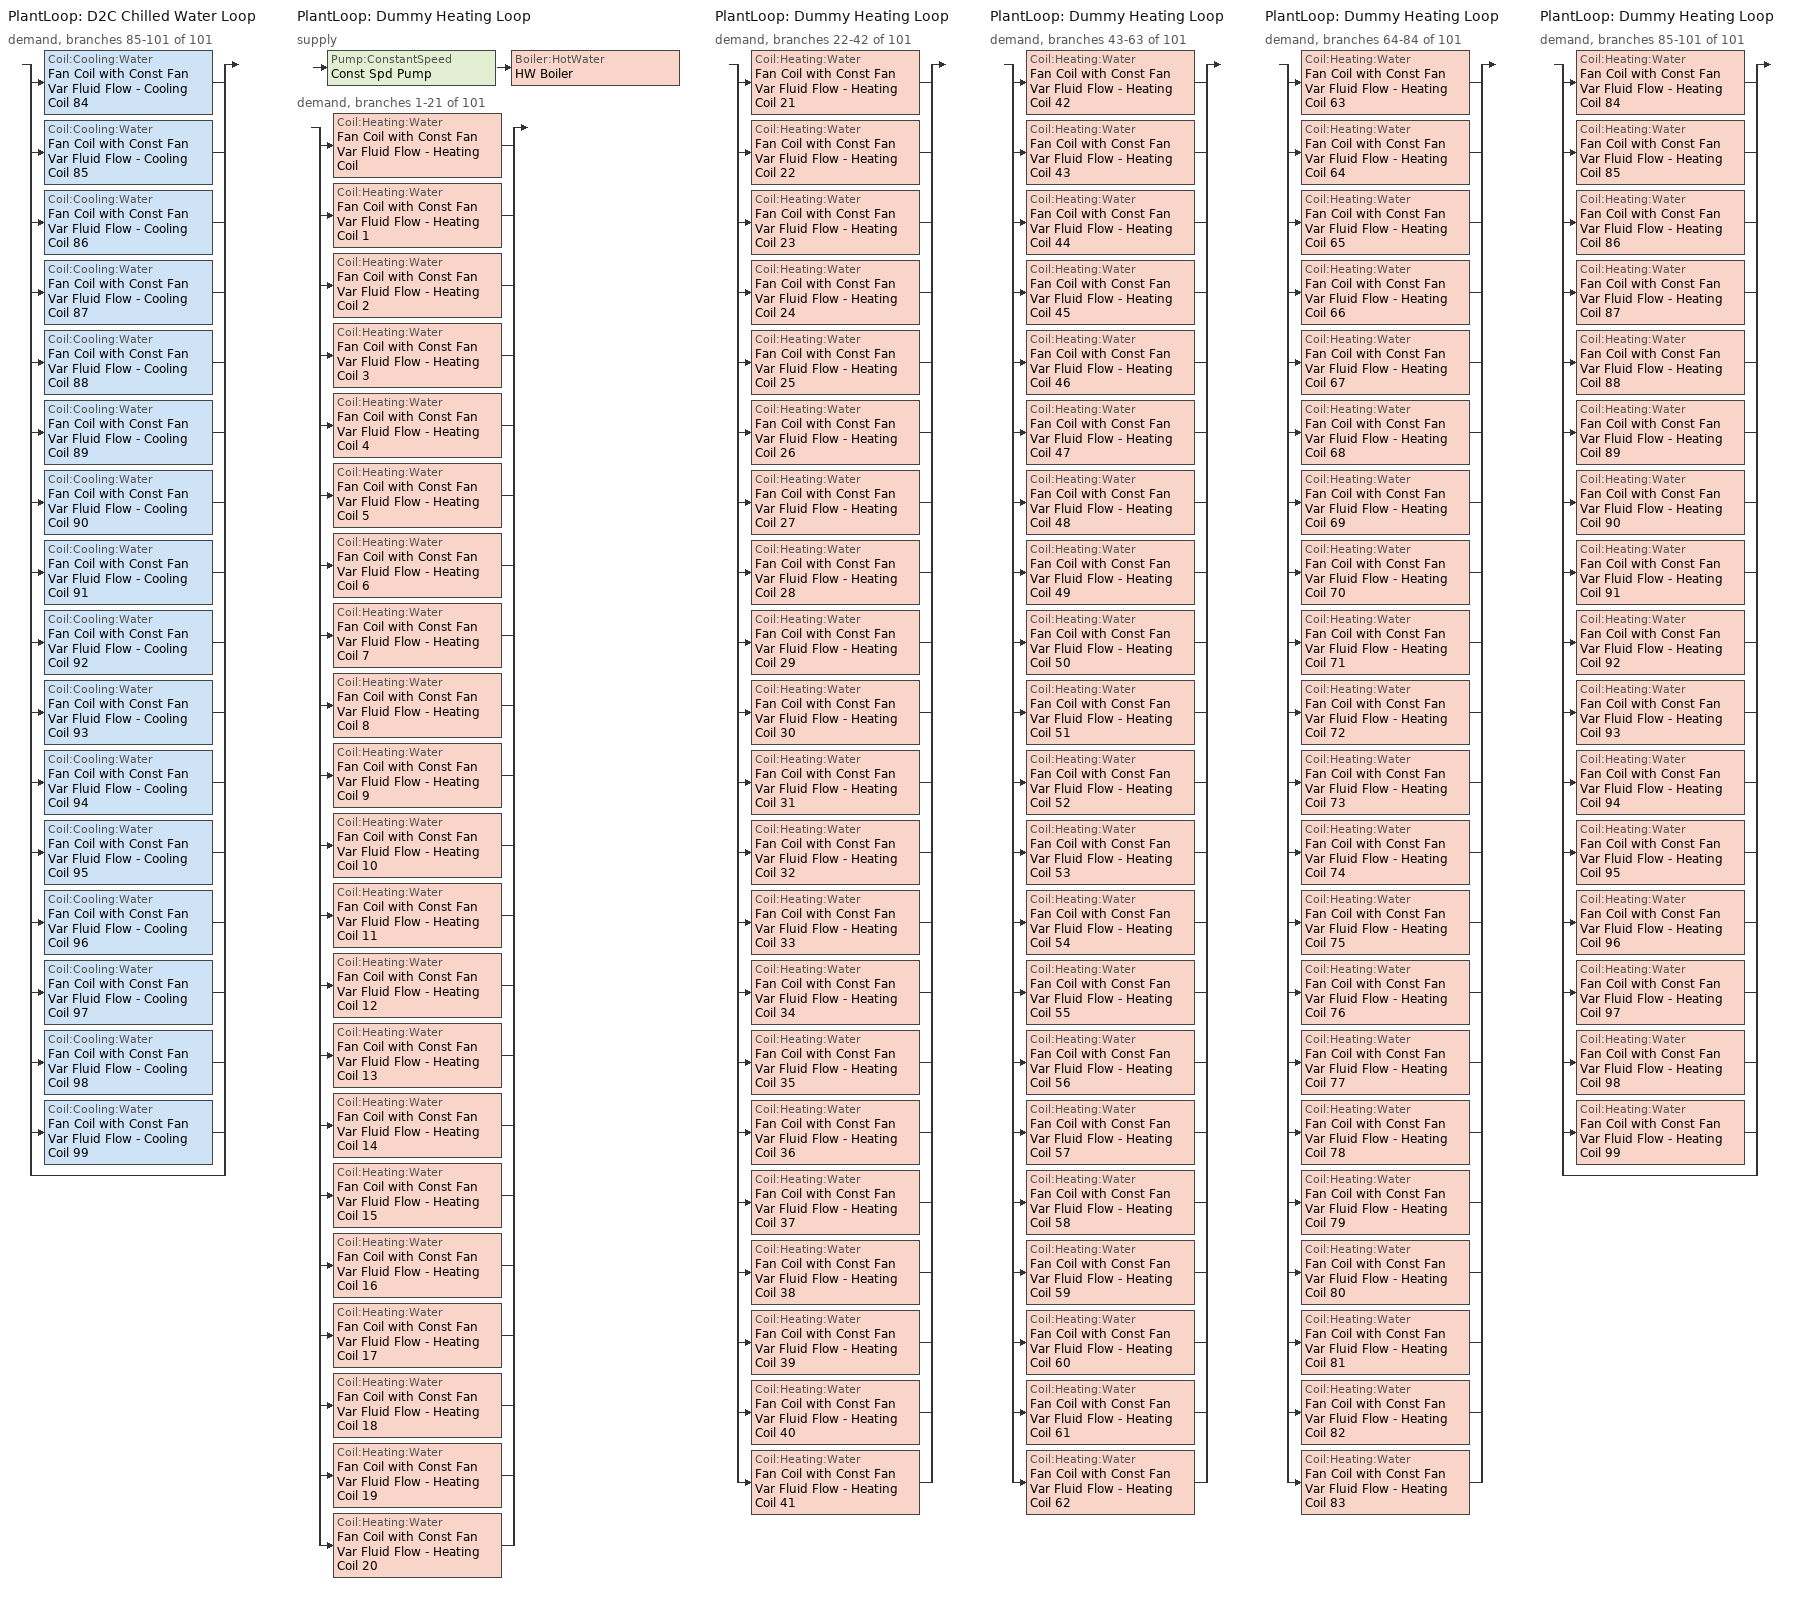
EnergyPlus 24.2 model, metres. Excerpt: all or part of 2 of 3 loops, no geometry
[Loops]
PlantLoop 'D2C Chilled Water Loop'
 demand, branches 85-101 of 101: split
  | Coil:Cooling:Water 'Fan Coil with Const Fan Var Fluid Flow - Cooling Coil 84'
  | Coil:Cooling:Water 'Fan Coil with Const Fan Var Fluid Flow - Cooling Coil 85'
  | Coil:Cooling:Water 'Fan Coil with Const Fan Var Fluid Flow - Cooling Coil 86'
  | Coil:Cooling:Water 'Fan Coil with Const Fan Var Fluid Flow - Cooling Coil 87'
  | Coil:Cooling:Water 'Fan Coil with Const Fan Var Fluid Flow - Cooling Coil 88'
  | Coil:Cooling:Water 'Fan Coil with Const Fan Var Fluid Flow - Cooling Coil 89'
  | Coil:Cooling:Water 'Fan Coil with Const Fan Var Fluid Flow - Cooling Coil 90'
  | Coil:Cooling:Water 'Fan Coil with Const Fan Var Fluid Flow - Cooling Coil 91'
  | Coil:Cooling:Water 'Fan Coil with Const Fan Var Fluid Flow - Cooling Coil 92'
  | Coil:Cooling:Water 'Fan Coil with Const Fan Var Fluid Flow - Cooling Coil 93'
  | Coil:Cooling:Water 'Fan Coil with Const Fan Var Fluid Flow - Cooling Coil 94'
  | Coil:Cooling:Water 'Fan Coil with Const Fan Var Fluid Flow - Cooling Coil 95'
  | Coil:Cooling:Water 'Fan Coil with Const Fan Var Fluid Flow - Cooling Coil 96'
  | Coil:Cooling:Water 'Fan Coil with Const Fan Var Fluid Flow - Cooling Coil 97'
  | Coil:Cooling:Water 'Fan Coil with Const Fan Var Fluid Flow - Cooling Coil 98'
  | Coil:Cooling:Water 'Fan Coil with Const Fan Var Fluid Flow - Cooling Coil 99'
  | bypass
PlantLoop 'Dummy Heating Loop'
 supply: Pump:ConstantSpeed 'Const Spd Pump' > Boiler:HotWater 'HW Boiler'
 demand, branches 1-21 of 101: split
  | Coil:Heating:Water 'Fan Coil with Const Fan Var Fluid Flow - Heating Coil'
  | Coil:Heating:Water 'Fan Coil with Const Fan Var Fluid Flow - Heating Coil 1'
  | Coil:Heating:Water 'Fan Coil with Const Fan Var Fluid Flow - Heating Coil 2'
  | Coil:Heating:Water 'Fan Coil with Const Fan Var Fluid Flow - Heating Coil 3'
  | Coil:Heating:Water 'Fan Coil with Const Fan Var Fluid Flow - Heating Coil 4'
  | Coil:Heating:Water 'Fan Coil with Const Fan Var Fluid Flow - Heating Coil 5'
  | Coil:Heating:Water 'Fan Coil with Const Fan Var Fluid Flow - Heating Coil 6'
  | Coil:Heating:Water 'Fan Coil with Const Fan Var Fluid Flow - Heating Coil 7'
  | Coil:Heating:Water 'Fan Coil with Const Fan Var Fluid Flow - Heating Coil 8'
  | Coil:Heating:Water 'Fan Coil with Const Fan Var Fluid Flow - Heating Coil 9'
  | Coil:Heating:Water 'Fan Coil with Const Fan Var Fluid Flow - Heating Coil 10'
  | Coil:Heating:Water 'Fan Coil with Const Fan Var Fluid Flow - Heating Coil 11'
  | Coil:Heating:Water 'Fan Coil with Const Fan Var Fluid Flow - Heating Coil 12'
  | Coil:Heating:Water 'Fan Coil with Const Fan Var Fluid Flow - Heating Coil 13'
  | Coil:Heating:Water 'Fan Coil with Const Fan Var Fluid Flow - Heating Coil 14'
  | Coil:Heating:Water 'Fan Coil with Const Fan Var Fluid Flow - Heating Coil 15'
  | Coil:Heating:Water 'Fan Coil with Const Fan Var Fluid Flow - Heating Coil 16'
  | Coil:Heating:Water 'Fan Coil with Const Fan Var Fluid Flow - Heating Coil 17'
  | Coil:Heating:Water 'Fan Coil with Const Fan Var Fluid Flow - Heating Coil 18'
  | Coil:Heating:Water 'Fan Coil with Const Fan Var Fluid Flow - Heating Coil 19'
  | Coil:Heating:Water 'Fan Coil with Const Fan Var Fluid Flow - Heating Coil 20'
PlantLoop 'Dummy Heating Loop'
 demand, branches 22-42 of 101: split
  | Coil:Heating:Water 'Fan Coil with Const Fan Var Fluid Flow - Heating Coil 21'
  | Coil:Heating:Water 'Fan Coil with Const Fan Var Fluid Flow - Heating Coil 22'
  | Coil:Heating:Water 'Fan Coil with Const Fan Var Fluid Flow - Heating Coil 23'
  | Coil:Heating:Water 'Fan Coil with Const Fan Var Fluid Flow - Heating Coil 24'
  | Coil:Heating:Water 'Fan Coil with Const Fan Var Fluid Flow - Heating Coil 25'
  | Coil:Heating:Water 'Fan Coil with Const Fan Var Fluid Flow - Heating Coil 26'
  | Coil:Heating:Water 'Fan Coil with Const Fan Var Fluid Flow - Heating Coil 27'
  | Coil:Heating:Water 'Fan Coil with Const Fan Var Fluid Flow - Heating Coil 28'
  | Coil:Heating:Water 'Fan Coil with Const Fan Var Fluid Flow - Heating Coil 29'
  | Coil:Heating:Water 'Fan Coil with Const Fan Var Fluid Flow - Heating Coil 30'
  | Coil:Heating:Water 'Fan Coil with Const Fan Var Fluid Flow - Heating Coil 31'
  | Coil:Heating:Water 'Fan Coil with Const Fan Var Fluid Flow - Heating Coil 32'
  | Coil:Heating:Water 'Fan Coil with Const Fan Var Fluid Flow - Heating Coil 33'
  | Coil:Heating:Water 'Fan Coil with Const Fan Var Fluid Flow - Heating Coil 34'
  | Coil:Heating:Water 'Fan Coil with Const Fan Var Fluid Flow - Heating Coil 35'
  | Coil:Heating:Water 'Fan Coil with Const Fan Var Fluid Flow - Heating Coil 36'
  | Coil:Heating:Water 'Fan Coil with Const Fan Var Fluid Flow - Heating Coil 37'
  | Coil:Heating:Water 'Fan Coil with Const Fan Var Fluid Flow - Heating Coil 38'
  | Coil:Heating:Water 'Fan Coil with Const Fan Var Fluid Flow - Heating Coil 39'
  | Coil:Heating:Water 'Fan Coil with Const Fan Var Fluid Flow - Heating Coil 40'
  | Coil:Heating:Water 'Fan Coil with Const Fan Var Fluid Flow - Heating Coil 41'
PlantLoop 'Dummy Heating Loop'
 demand, branches 43-63 of 101: split
  | Coil:Heating:Water 'Fan Coil with Const Fan Var Fluid Flow - Heating Coil 42'
  | Coil:Heating:Water 'Fan Coil with Const Fan Var Fluid Flow - Heating Coil 43'
  | Coil:Heating:Water 'Fan Coil with Const Fan Var Fluid Flow - Heating Coil 44'
  | Coil:Heating:Water 'Fan Coil with Const Fan Var Fluid Flow - Heating Coil 45'
  | Coil:Heating:Water 'Fan Coil with Const Fan Var Fluid Flow - Heating Coil 46'
  | Coil:Heating:Water 'Fan Coil with Const Fan Var Fluid Flow - Heating Coil 47'
  | Coil:Heating:Water 'Fan Coil with Const Fan Var Fluid Flow - Heating Coil 48'
  | Coil:Heating:Water 'Fan Coil with Const Fan Var Fluid Flow - Heating Coil 49'
  | Coil:Heating:Water 'Fan Coil with Const Fan Var Fluid Flow - Heating Coil 50'
  | Coil:Heating:Water 'Fan Coil with Const Fan Var Fluid Flow - Heating Coil 51'
  | Coil:Heating:Water 'Fan Coil with Const Fan Var Fluid Flow - Heating Coil 52'
  | Coil:Heating:Water 'Fan Coil with Const Fan Var Fluid Flow - Heating Coil 53'
  | Coil:Heating:Water 'Fan Coil with Const Fan Var Fluid Flow - Heating Coil 54'
  | Coil:Heating:Water 'Fan Coil with Const Fan Var Fluid Flow - Heating Coil 55'
  | Coil:Heating:Water 'Fan Coil with Const Fan Var Fluid Flow - Heating Coil 56'
  | Coil:Heating:Water 'Fan Coil with Const Fan Var Fluid Flow - Heating Coil 57'
  | Coil:Heating:Water 'Fan Coil with Const Fan Var Fluid Flow - Heating Coil 58'
  | Coil:Heating:Water 'Fan Coil with Const Fan Var Fluid Flow - Heating Coil 59'
  | Coil:Heating:Water 'Fan Coil with Const Fan Var Fluid Flow - Heating Coil 60'
  | Coil:Heating:Water 'Fan Coil with Const Fan Var Fluid Flow - Heating Coil 61'
  | Coil:Heating:Water 'Fan Coil with Const Fan Var Fluid Flow - Heating Coil 62'
PlantLoop 'Dummy Heating Loop'
 demand, branches 64-84 of 101: split
  | Coil:Heating:Water 'Fan Coil with Const Fan Var Fluid Flow - Heating Coil 63'
  | Coil:Heating:Water 'Fan Coil with Const Fan Var Fluid Flow - Heating Coil 64'
  | Coil:Heating:Water 'Fan Coil with Const Fan Var Fluid Flow - Heating Coil 65'
  | Coil:Heating:Water 'Fan Coil with Const Fan Var Fluid Flow - Heating Coil 66'
  | Coil:Heating:Water 'Fan Coil with Const Fan Var Fluid Flow - Heating Coil 67'
  | Coil:Heating:Water 'Fan Coil with Const Fan Var Fluid Flow - Heating Coil 68'
  | Coil:Heating:Water 'Fan Coil with Const Fan Var Fluid Flow - Heating Coil 69'
  | Coil:Heating:Water 'Fan Coil with Const Fan Var Fluid Flow - Heating Coil 70'
  | Coil:Heating:Water 'Fan Coil with Const Fan Var Fluid Flow - Heating Coil 71'
  | Coil:Heating:Water 'Fan Coil with Const Fan Var Fluid Flow - Heating Coil 72'
  | Coil:Heating:Water 'Fan Coil with Const Fan Var Fluid Flow - Heating Coil 73'
  | Coil:Heating:Water 'Fan Coil with Const Fan Var Fluid Flow - Heating Coil 74'
  | Coil:Heating:Water 'Fan Coil with Const Fan Var Fluid Flow - Heating Coil 75'
  | Coil:Heating:Water 'Fan Coil with Const Fan Var Fluid Flow - Heating Coil 76'
  | Coil:Heating:Water 'Fan Coil with Const Fan Var Fluid Flow - Heating Coil 77'
  | Coil:Heating:Water 'Fan Coil with Const Fan Var Fluid Flow - Heating Coil 78'
  | Coil:Heating:Water 'Fan Coil with Const Fan Var Fluid Flow - Heating Coil 79'
  | Coil:Heating:Water 'Fan Coil with Const Fan Var Fluid Flow - Heating Coil 80'
  | Coil:Heating:Water 'Fan Coil with Const Fan Var Fluid Flow - Heating Coil 81'
  | Coil:Heating:Water 'Fan Coil with Const Fan Var Fluid Flow - Heating Coil 82'
  | Coil:Heating:Water 'Fan Coil with Const Fan Var Fluid Flow - Heating Coil 83'
PlantLoop 'Dummy Heating Loop'
 demand, branches 85-101 of 101: split
  | Coil:Heating:Water 'Fan Coil with Const Fan Var Fluid Flow - Heating Coil 84'
  | Coil:Heating:Water 'Fan Coil with Const Fan Var Fluid Flow - Heating Coil 85'
  | Coil:Heating:Water 'Fan Coil with Const Fan Var Fluid Flow - Heating Coil 86'
  | Coil:Heating:Water 'Fan Coil with Const Fan Var Fluid Flow - Heating Coil 87'
  | Coil:Heating:Water 'Fan Coil with Const Fan Var Fluid Flow - Heating Coil 88'
  | Coil:Heating:Water 'Fan Coil with Const Fan Var Fluid Flow - Heating Coil 89'
  | Coil:Heating:Water 'Fan Coil with Const Fan Var Fluid Flow - Heating Coil 90'
  | Coil:Heating:Water 'Fan Coil with Const Fan Var Fluid Flow - Heating Coil 91'
  | Coil:Heating:Water 'Fan Coil with Const Fan Var Fluid Flow - Heating Coil 92'
  | Coil:Heating:Water 'Fan Coil with Const Fan Var Fluid Flow - Heating Coil 93'
  | Coil:Heating:Water 'Fan Coil with Const Fan Var Fluid Flow - Heating Coil 94'
  | Coil:Heating:Water 'Fan Coil with Const Fan Var Fluid Flow - Heating Coil 95'
  | Coil:Heating:Water 'Fan Coil with Const Fan Var Fluid Flow - Heating Coil 96'
  | Coil:Heating:Water 'Fan Coil with Const Fan Var Fluid Flow - Heating Coil 97'
  | Coil:Heating:Water 'Fan Coil with Const Fan Var Fluid Flow - Heating Coil 98'
  | Coil:Heating:Water 'Fan Coil with Const Fan Var Fluid Flow - Heating Coil 99'
  | bypass
[ZoneControl:Thermostat] Temperature Difference Between Cutout And Setpoint {deltaC}=0
Name | Zone or ZoneList | Control Type Schedule | Control 1
Thermal Zone_Aisle 100 Thermostat | Thermal Zone_Aisle 100 | Thermal Zone_Aisle 100 Thermostat Schedule | Thermostat Setpoint Dual Setpoint 208
Thermal Zone_Aisle 82 Thermostat | Thermal Zone_Aisle 82 | Thermal Zone_Aisle 82 Thermostat Schedule | Thermostat Setpoint Dual Setpoint 190
Thermal Zone_Aisle 83 Thermostat | Thermal Zone_Aisle 83 | Thermal Zone_Aisle 83 Thermostat Schedule | Thermostat Setpoint Dual Setpoint 191
Thermal Zone_Aisle 84 Thermostat | Thermal Zone_Aisle 84 | Thermal Zone_Aisle 84 Thermostat Schedule | Thermostat Setpoint Dual Setpoint 192
Thermal Zone_Aisle 85 Thermostat | Thermal Zone_Aisle 85 | Thermal Zone_Aisle 85 Thermostat Schedule | Thermostat Setpoint Dual Setpoint 193
Thermal Zone_Aisle 86 Thermostat | Thermal Zone_Aisle 86 | Thermal Zone_Aisle 86 Thermostat Schedule | Thermostat Setpoint Dual Setpoint 194
Thermal Zone_Aisle 87 Thermostat | Thermal Zone_Aisle 87 | Thermal Zone_Aisle 87 Thermostat Schedule | Thermostat Setpoint Dual Setpoint 195
Thermal Zone_Aisle 89 Thermostat | Thermal Zone_Aisle 89 | Thermal Zone_Aisle 89 Thermostat Schedule | Thermostat Setpoint Dual Setpoint 197
Thermal Zone_Aisle 90 Thermostat | Thermal Zone_Aisle 90 | Thermal Zone_Aisle 90 Thermostat Schedule | Thermostat Setpoint Dual Setpoint 198
Thermal Zone_Aisle 91 Thermostat | Thermal Zone_Aisle 91 | Thermal Zone_Aisle 91 Thermostat Schedule | Thermostat Setpoint Dual Setpoint 199
Thermal Zone_Aisle 92 Thermostat | Thermal Zone_Aisle 92 | Thermal Zone_Aisle 92 Thermostat Schedule | Thermostat Setpoint Dual Setpoint 200
Thermal Zone_Aisle 95 Thermostat | Thermal Zone_Aisle 95 | Thermal Zone_Aisle 95 Thermostat Schedule | Thermostat Setpoint Dual Setpoint 203
Thermal Zone_Aisle 96 Thermostat | Thermal Zone_Aisle 96 | Thermal Zone_Aisle 96 Thermostat Schedule | Thermostat Setpoint Dual Setpoint 204
Thermal Zone_Aisle 97 Thermostat | Thermal Zone_Aisle 97 | Thermal Zone_Aisle 97 Thermostat Schedule | Thermostat Setpoint Dual Setpoint 205
Thermal Zone_Aisle 98 Thermostat | Thermal Zone_Aisle 98 | Thermal Zone_Aisle 98 Thermostat Schedule | Thermostat Setpoint Dual Setpoint 206
Thermal Zone_Aisle 99 Thermostat | Thermal Zone_Aisle 99 | Thermal Zone_Aisle 99 Thermostat Schedule | Thermostat Setpoint Dual Setpoint 207
[ThermostatSetpoint:SingleCooling] Setpoint Temperature Schedule=Thermostart cooling
Thermostat Setpoint Dual Setpoint 208; Thermostat Setpoint Dual Setpoint 190; Thermostat Setpoint Dual Setpoint 191; Thermostat Setpoint Dual Setpoint 192; Thermostat Setpoint Dual Setpoint 193; Thermostat Setpoint Dual Setpoint 194; Thermostat Setpoint Dual Setpoint 195; Thermostat Setpoint Dual Setpoint 197; Thermostat Setpoint Dual Setpoint 198; Thermostat Setpoint Dual Setpoint 199; Thermostat Setpoint Dual Setpoint 200; Thermostat Setpoint Dual Setpoint 203; Thermostat Setpoint Dual Setpoint 204; Thermostat Setpoint Dual Setpoint 205; Thermostat Setpoint Dual Setpoint 206; Thermostat Setpoint Dual Setpoint 207
[ZoneHVAC:Dehumidifier:DX] Availability Schedule=ITE Load Schedule; Rated Water Removal {L/day}=50.16; Rated Energy Factor {L/kWh}=3.412; Rated Air Flow Rate {m3/s}=0.12036; Water Removal Curve=Dehumidifier Water Removal Curve; Energy Factor Curve=Dehumidifier Energy Factor Curve; Part Load Fraction Correlation Curve=Dehumidifier Part Load Curve; Minimum Dry-Bulb Temperature for Dehumidifier Operation {C}=20; Maximum Dry-Bulb Temperature for Dehumidifier Operation {C}=60; Off-Cycle Parasitic Electric Load {W}=0
Zone HVAC Dehumidifier 99; Zone HVAC Dehumidifier 91; Zone HVAC Dehumidifier 88; Zone HVAC Dehumidifier 92; Zone HVAC Dehumidifier 89; Zone HVAC Dehumidifier 90; Zone HVAC Dehumidifier 87; Zone HVAC Dehumidifier 93; Zone HVAC Dehumidifier 94; Zone HVAC Dehumidifier 95; Zone HVAC Dehumidifier 96; Zone HVAC Dehumidifier 84; Zone HVAC Dehumidifier 85; Zone HVAC Dehumidifier 86; Zone HVAC Dehumidifier 97; Zone HVAC Dehumidifier 98
[Fan:ConstantVolume] Availability Schedule=ITE Load Schedule; Fan Total Efficiency=1; Pressure Rise {Pa}=0.0001; Maximum Flow Rate {m3/s}=AutoSize; Motor Efficiency=1; Motor In Airstream Fraction=0
Fan Coil with Const Fan Var Fluid Flow - Fan 181; Fan Coil with Const Fan Var Fluid Flow - Fan 173; Fan Coil with Const Fan Var Fluid Flow - Fan 170; Fan Coil with Const Fan Var Fluid Flow - Fan 174; Fan Coil with Const Fan Var Fluid Flow - Fan 171; Fan Coil with Const Fan Var Fluid Flow - Fan 172; Fan Coil with Const Fan Var Fluid Flow - Fan 169; Fan Coil with Const Fan Var Fluid Flow - Fan 175; Fan Coil with Const Fan Var Fluid Flow - Fan 176; Fan Coil with Const Fan Var Fluid Flow - Fan 177; Fan Coil with Const Fan Var Fluid Flow - Fan 178; Fan Coil with Const Fan Var Fluid Flow - Fan 166; Fan Coil with Const Fan Var Fluid Flow - Fan 167; Fan Coil with Const Fan Var Fluid Flow - Fan 168; Fan Coil with Const Fan Var Fluid Flow - Fan 179; Fan Coil with Const Fan Var Fluid Flow - Fan 180
[Coil:Cooling:Water] Availability Schedule=ITE Load Schedule; Design Water Flow Rate {m3/s}=Autosize; Design Air Flow Rate {m3/s}=Autosize; Design Inlet Water Temperature {C}=Autosize; Design Inlet Air Temperature {C}=Autosize; Design Outlet Air Temperature {C}=Autosize; Design Inlet Air Humidity Ratio {kgWater/kgDryAir}=Autosize; Design Outlet Air Humidity Ratio {kgWater/kgDryAir}=Autosize; Type of Analysis=SimpleAnalysis; Heat Exchanger Configuration=CrossFlow
Fan Coil with Const Fan Var Fluid Flow - Cooling Coil 99; Fan Coil with Const Fan Var Fluid Flow - Cooling Coil 91; Fan Coil with Const Fan Var Fluid Flow - Cooling Coil 88; Fan Coil with Const Fan Var Fluid Flow - Cooling Coil 92; Fan Coil with Const Fan Var Fluid Flow - Cooling Coil 89; Fan Coil with Const Fan Var Fluid Flow - Cooling Coil 90; Fan Coil with Const Fan Var Fluid Flow - Cooling Coil 87; Fan Coil with Const Fan Var Fluid Flow - Cooling Coil 93; Fan Coil with Const Fan Var Fluid Flow - Cooling Coil 94; Fan Coil with Const Fan Var Fluid Flow - Cooling Coil 95; Fan Coil with Const Fan Var Fluid Flow - Cooling Coil 96; Fan Coil with Const Fan Var Fluid Flow - Cooling Coil 84; Fan Coil with Const Fan Var Fluid Flow - Cooling Coil 85; Fan Coil with Const Fan Var Fluid Flow - Cooling Coil 86; Fan Coil with Const Fan Var Fluid Flow - Cooling Coil 97; Fan Coil with Const Fan Var Fluid Flow - Cooling Coil 98
[Coil:Heating:Water] Availability Schedule=Always On Discrete hvac_library; U-Factor Times Area Value {W/K}=0; Maximum Water Flow Rate {m3/s}=0; Performance Input Method=UFactorTimesAreaAndDesignWaterFlowRate; Rated Capacity {W}=0; Rated Inlet Water Temperature {C}=82.2; Rated Inlet Air Temperature {C}=16.6; Rated Outlet Water Temperature {C}=71.1; Rated Outlet Air Temperature {C}=32.2; Rated Ratio for Air and Water Convection=0.5
Fan Coil with Const Fan Var Fluid Flow - Heating Coil; Fan Coil with Const Fan Var Fluid Flow - Heating Coil 16; Fan Coil with Const Fan Var Fluid Flow - Heating Coil 99; Fan Coil with Const Fan Var Fluid Flow - Heating Coil 8; Fan Coil with Const Fan Var Fluid Flow - Heating Coil 7; Fan Coil with Const Fan Var Fluid Flow - Heating Coil 14; Fan Coil with Const Fan Var Fluid Flow - Heating Coil 9; Fan Coil with Const Fan Var Fluid Flow - Heating Coil 10; Fan Coil with Const Fan Var Fluid Flow - Heating Coil 11; Fan Coil with Const Fan Var Fluid Flow - Heating Coil 12; Fan Coil with Const Fan Var Fluid Flow - Heating Coil 13; Fan Coil with Const Fan Var Fluid Flow - Heating Coil 5; Fan Coil with Const Fan Var Fluid Flow - Heating Coil 3; Fan Coil with Const Fan Var Fluid Flow - Heating Coil 6; Fan Coil with Const Fan Var Fluid Flow - Heating Coil 31; Fan Coil with Const Fan Var Fluid Flow - Heating Coil 34; Fan Coil with Const Fan Var Fluid Flow - Heating Coil 32; Fan Coil with Const Fan Var Fluid Flow - Heating Coil 33; Fan Coil with Const Fan Var Fluid Flow - Heating Coil 39; Fan Coil with Const Fan Var Fluid Flow - Heating Coil 38; Fan Coil with Const Fan Var Fluid Flow - Heating Coil 37; Fan Coil with Const Fan Var Fluid Flow - Heating Coil 36; Fan Coil with Const Fan Var Fluid Flow - Heating Coil 20; Fan Coil with Const Fan Var Fluid Flow - Heating Coil 2; Fan Coil with Const Fan Var Fluid Flow - Heating Coil 35; Fan Coil with Const Fan Var Fluid Flow - Heating Coil 30; Fan Coil with Const Fan Var Fluid Flow - Heating Coil 28; Fan Coil with Const Fan Var Fluid Flow - Heating Coil 24; Fan Coil with Const Fan Var Fluid Flow - Heating Coil 29; Fan Coil with Const Fan Var Fluid Flow - Heating Coil 21; Fan Coil with Const Fan Var Fluid Flow - Heating Coil 25; Fan Coil with Const Fan Var Fluid Flow - Heating Coil 26; Fan Coil with Const Fan Var Fluid Flow - Heating Coil 23; Fan Coil with Const Fan Var Fluid Flow - Heating Coil 22; Fan Coil with Const Fan Var Fluid Flow - Heating Coil 4; Fan Coil with Const Fan Var Fluid Flow - Heating Coil 27; Fan Coil with Const Fan Var Fluid Flow - Heating Coil 40; Fan Coil with Const Fan Var Fluid Flow - Heating Coil 43; Fan Coil with Const Fan Var Fluid Flow - Heating Coil 41; Fan Coil with Const Fan Var Fluid Flow - Heating Coil 49; Fan Coil with Const Fan Var Fluid Flow - Heating Coil 42; Fan Coil with Const Fan Var Fluid Flow - Heating Coil 44; Fan Coil with Const Fan Var Fluid Flow - Heating Coil 45; Fan Coil with Const Fan Var Fluid Flow - Heating Coil 46; Fan Coil with Const Fan Var Fluid Flow - Heating Coil 47; Fan Coil with Const Fan Var Fluid Flow - Heating Coil 1; Fan Coil with Const Fan Var Fluid Flow - Heating Coil 48; Fan Coil with Const Fan Var Fluid Flow - Heating Coil 50; Fan Coil with Const Fan Var Fluid Flow - Heating Coil 58; Fan Coil with Const Fan Var Fluid Flow - Heating Coil 55; Fan Coil with Const Fan Var Fluid Flow - Heating Coil 56; Fan Coil with Const Fan Var Fluid Flow - Heating Coil 57; Fan Coil with Const Fan Var Fluid Flow - Heating Coil 51; Fan Coil with Const Fan Var Fluid Flow - Heating Coil 53; Fan Coil with Const Fan Var Fluid Flow - Heating Coil 52; Fan Coil with Const Fan Var Fluid Flow - Heating Coil 59; Fan Coil with Const Fan Var Fluid Flow - Heating Coil 19; Fan Coil with Const Fan Var Fluid Flow - Heating Coil 54; Fan Coil with Const Fan Var Fluid Flow - Heating Coil 63; Fan Coil with Const Fan Var Fluid Flow - Heating Coil 78; Fan Coil with Const Fan Var Fluid Flow - Heating Coil 73; Fan Coil with Const Fan Var Fluid Flow - Heating Coil 60; Fan Coil with Const Fan Var Fluid Flow - Heating Coil 65; Fan Coil with Const Fan Var Fluid Flow - Heating Coil 76; Fan Coil with Const Fan Var Fluid Flow - Heating Coil 74; Fan Coil with Const Fan Var Fluid Flow - Heating Coil 68; Fan Coil with Const Fan Var Fluid Flow - Heating Coil 69; Fan Coil with Const Fan Var Fluid Flow - Heating Coil 15; Fan Coil with Const Fan Var Fluid Flow - Heating Coil 77; Fan Coil with Const Fan Var Fluid Flow - Heating Coil 61; Fan Coil with Const Fan Var Fluid Flow - Heating Coil 75; Fan Coil with Const Fan Var Fluid Flow - Heating Coil 67; Fan Coil with Const Fan Var Fluid Flow - Heating Coil 72; Fan Coil with Const Fan Var Fluid Flow - Heating Coil 64; Fan Coil with Const Fan Var Fluid Flow - Heating Coil 62; Fan Coil with Const Fan Var Fluid Flow - Heating Coil 66; Fan Coil with Const Fan Var Fluid Flow - Heating Coil 71; Fan Coil with Const Fan Var Fluid Flow - Heating Coil 70; Fan Coil with Const Fan Var Fluid Flow - Heating Coil 17; Fan Coil with Const Fan Var Fluid Flow - Heating Coil 79; Fan Coil with Const Fan Var Fluid Flow - Heating Coil 81; Fan Coil with Const Fan Var Fluid Flow - Heating Coil 91; Fan Coil with Const Fan Var Fluid Flow - Heating Coil 88; Fan Coil with Const Fan Var Fluid Flow - Heating Coil 92; Fan Coil with Const Fan Var Fluid Flow - Heating Coil 89; Fan Coil with Const Fan Var Fluid Flow - Heating Coil 90; Fan Coil with Const Fan Var Fluid Flow - Heating Coil 87; Fan Coil with Const Fan Var Fluid Flow - Heating Coil 80; Fan Coil with Const Fan Var Fluid Flow - Heating Coil 93; Fan Coil with Const Fan Var Fluid Flow - Heating Coil 18; Fan Coil with Const Fan Var Fluid Flow - Heating Coil 94; Fan Coil with Const Fan Var Fluid Flow - Heating Coil 95; Fan Coil with Const Fan Var Fluid Flow - Heating Coil 96; Fan Coil with Const Fan Var Fluid Flow - Heating Coil 82; Fan Coil with Const Fan Var Fluid Flow - Heating Coil 83; Fan Coil with Const Fan Var Fluid Flow - Heating Coil 84; Fan Coil with Const Fan Var Fluid Flow - Heating Coil 85; Fan Coil with Const Fan Var Fluid Flow - Heating Coil 86; Fan Coil with Const Fan Var Fluid Flow - Heating Coil 97; Fan Coil with Const Fan Var Fluid Flow - Heating Coil 98
[ZoneHVAC:FourPipeFanCoil] Availability Schedule=ITE Load Schedule; Capacity Control Method=ConstantFanVariableFlow; Maximum Supply Air Flow Rate {m3/s}=Autosize; Low Speed Supply Air Flow Ratio=0.1; Medium Speed Supply Air Flow Ratio=0.2; Maximum Outdoor Air Flow Rate {m3/s}=Autosize; Maximum Cold Water Flow Rate {m3/s}=Autosize; Maximum Hot Water Flow Rate {m3/s}=Autosize; Minimum Supply Air Temperature in Cooling Mode {C}=Autosize; Maximum Supply Air Temperature in Heating Mode {C}=Autosize
Name | Supply Air Fan | Cooling Coil | Heating Coil
Fan Coil with Const Fan Var Fluid Flow 99 | Fan Coil with Const Fan Var Fluid Flow - Fan 181 | Fan Coil with Const Fan Var Fluid Flow - Cooling Coil 99 | Fan Coil with Const Fan Var Fluid Flow - Heating Coil 99
Fan Coil with Const Fan Var Fluid Flow 91 | Fan Coil with Const Fan Var Fluid Flow - Fan 173 | Fan Coil with Const Fan Var Fluid Flow - Cooling Coil 91 | Fan Coil with Const Fan Var Fluid Flow - Heating Coil 91
Fan Coil with Const Fan Var Fluid Flow 88 | Fan Coil with Const Fan Var Fluid Flow - Fan 170 | Fan Coil with Const Fan Var Fluid Flow - Cooling Coil 88 | Fan Coil with Const Fan Var Fluid Flow - Heating Coil 88
Fan Coil with Const Fan Var Fluid Flow 92 | Fan Coil with Const Fan Var Fluid Flow - Fan 174 | Fan Coil with Const Fan Var Fluid Flow - Cooling Coil 92 | Fan Coil with Const Fan Var Fluid Flow - Heating Coil 92
Fan Coil with Const Fan Var Fluid Flow 89 | Fan Coil with Const Fan Var Fluid Flow - Fan 171 | Fan Coil with Const Fan Var Fluid Flow - Cooling Coil 89 | Fan Coil with Const Fan Var Fluid Flow - Heating Coil 89
Fan Coil with Const Fan Var Fluid Flow 90 | Fan Coil with Const Fan Var Fluid Flow - Fan 172 | Fan Coil with Const Fan Var Fluid Flow - Cooling Coil 90 | Fan Coil with Const Fan Var Fluid Flow - Heating Coil 90
Fan Coil with Const Fan Var Fluid Flow 87 | Fan Coil with Const Fan Var Fluid Flow - Fan 169 | Fan Coil with Const Fan Var Fluid Flow - Cooling Coil 87 | Fan Coil with Const Fan Var Fluid Flow - Heating Coil 87
Fan Coil with Const Fan Var Fluid Flow 93 | Fan Coil with Const Fan Var Fluid Flow - Fan 175 | Fan Coil with Const Fan Var Fluid Flow - Cooling Coil 93 | Fan Coil with Const Fan Var Fluid Flow - Heating Coil 93
Fan Coil with Const Fan Var Fluid Flow 94 | Fan Coil with Const Fan Var Fluid Flow - Fan 176 | Fan Coil with Const Fan Var Fluid Flow - Cooling Coil 94 | Fan Coil with Const Fan Var Fluid Flow - Heating Coil 94
Fan Coil with Const Fan Var Fluid Flow 95 | Fan Coil with Const Fan Var Fluid Flow - Fan 177 | Fan Coil with Const Fan Var Fluid Flow - Cooling Coil 95 | Fan Coil with Const Fan Var Fluid Flow - Heating Coil 95
Fan Coil with Const Fan Var Fluid Flow 96 | Fan Coil with Const Fan Var Fluid Flow - Fan 178 | Fan Coil with Const Fan Var Fluid Flow - Cooling Coil 96 | Fan Coil with Const Fan Var Fluid Flow - Heating Coil 96
Fan Coil with Const Fan Var Fluid Flow 84 | Fan Coil with Const Fan Var Fluid Flow - Fan 166 | Fan Coil with Const Fan Var Fluid Flow - Cooling Coil 84 | Fan Coil with Const Fan Var Fluid Flow - Heating Coil 84
Fan Coil with Const Fan Var Fluid Flow 85 | Fan Coil with Const Fan Var Fluid Flow - Fan 167 | Fan Coil with Const Fan Var Fluid Flow - Cooling Coil 85 | Fan Coil with Const Fan Var Fluid Flow - Heating Coil 85
Fan Coil with Const Fan Var Fluid Flow 86 | Fan Coil with Const Fan Var Fluid Flow - Fan 168 | Fan Coil with Const Fan Var Fluid Flow - Cooling Coil 86 | Fan Coil with Const Fan Var Fluid Flow - Heating Coil 86
Fan Coil with Const Fan Var Fluid Flow 97 | Fan Coil with Const Fan Var Fluid Flow - Fan 179 | Fan Coil with Const Fan Var Fluid Flow - Cooling Coil 97 | Fan Coil with Const Fan Var Fluid Flow - Heating Coil 97
Fan Coil with Const Fan Var Fluid Flow 98 | Fan Coil with Const Fan Var Fluid Flow - Fan 180 | Fan Coil with Const Fan Var Fluid Flow - Cooling Coil 98 | Fan Coil with Const Fan Var Fluid Flow - Heating Coil 98
[Zone equipment]
Thermal Zone_Aisle 100: Zone HVAC Dehumidifier 99, Fan Coil with Const Fan Var Fluid Flow 99
Thermal Zone_Aisle 82: Zone HVAC Dehumidifier 91, Fan Coil with Const Fan Var Fluid Flow 91
Thermal Zone_Aisle 83: Zone HVAC Dehumidifier 88, Fan Coil with Const Fan Var Fluid Flow 88
Thermal Zone_Aisle 84: Zone HVAC Dehumidifier 92, Fan Coil with Const Fan Var Fluid Flow 92
Thermal Zone_Aisle 85: Zone HVAC Dehumidifier 89, Fan Coil with Const Fan Var Fluid Flow 89
Thermal Zone_Aisle 86: Zone HVAC Dehumidifier 90, Fan Coil with Const Fan Var Fluid Flow 90
Thermal Zone_Aisle 87: Zone HVAC Dehumidifier 87, Fan Coil with Const Fan Var Fluid Flow 87
Thermal Zone_Aisle 89: Zone HVAC Dehumidifier 93, Fan Coil with Const Fan Var Fluid Flow 93
Thermal Zone_Aisle 90: Zone HVAC Dehumidifier 94, Fan Coil with Const Fan Var Fluid Flow 94
Thermal Zone_Aisle 91: Zone HVAC Dehumidifier 95, Fan Coil with Const Fan Var Fluid Flow 95
Thermal Zone_Aisle 92: Zone HVAC Dehumidifier 96, Fan Coil with Const Fan Var Fluid Flow 96
Thermal Zone_Aisle 95: Zone HVAC Dehumidifier 84, Fan Coil with Const Fan Var Fluid Flow 84
Thermal Zone_Aisle 96: Zone HVAC Dehumidifier 85, Fan Coil with Const Fan Var Fluid Flow 85
Thermal Zone_Aisle 97: Zone HVAC Dehumidifier 86, Fan Coil with Const Fan Var Fluid Flow 86
Thermal Zone_Aisle 98: Zone HVAC Dehumidifier 97, Fan Coil with Const Fan Var Fluid Flow 97
Thermal Zone_Aisle 99: Zone HVAC Dehumidifier 98, Fan Coil with Const Fan Var Fluid Flow 98
[Sizing:Zone] Zone Cooling Design Supply Air Temperature Input Method=SupplyAirTemperature; Zone Cooling Design Supply Air Temperature {C}=24; Zone Cooling Design Supply Air Temperature Difference {deltaC}=5; Zone Heating Design Supply Air Temperature Input Method=SupplyAirTemperature; Zone Heating Design Supply Air Temperature {C}=30; Zone Heating Design Supply Air Temperature Difference {deltaC}=11.11; Zone Cooling Design Supply Air Humidity Ratio {kgWater/kgDryAir}=0.0085; Zone Heating Design Supply Air Humidity Ratio {kgWater/kgDryAir}=0.008; Zone Heating Sizing Factor=0; Zone Cooling Sizing Factor=0.9; Cooling Design Air Flow Method=DesignDay; Cooling Design Air Flow Rate {m3/s}=0; Cooling Minimum Air Flow per Zone Floor Area {m3/s-m2}=0.000762; Cooling Minimum Air Flow {m3/s}=0; Cooling Minimum Air Flow Fraction=0; Heating Design Air Flow Method=DesignDay; Heating Design Air Flow Rate {m3/s}=0; Heating Maximum Air Flow per Zone Floor Area {m3/s-m2}=0.002032; Heating Maximum Air Flow {m3/s}=0.141576; Heating Maximum Air Flow Fraction=0.3; Account for Dedicated Outdoor Air System=No; Zone Load Sizing Method=Sensible Load Only No Latent Load; Zone Latent Cooling Design Supply Air Humidity Ratio Input Method=HumidityRatioDifference; Zone Cooling Design Supply Air Humidity Ratio Difference {kgWater/kgDryAir}=0.005; Zone Latent Heating Design Supply Air Humidity Ratio Input Method=HumidityRatioDifference; Zone Humidification Design Supply Air Humidity Ratio Difference {kgWater/kgDryAir}=0.005; Type of Space Sum to Use=Coincident
Name | Design Specification Outdoor Air Object
Thermal Zone_Aisle 100 | Thermal Zone_Aisle 100 Zero air DSOA
Thermal Zone_Aisle 82 | Thermal Zone_Aisle 82 Zero air DSOA
Thermal Zone_Aisle 83 | Thermal Zone_Aisle 83 Zero air DSOA
Thermal Zone_Aisle 84 | Thermal Zone_Aisle 84 Zero air DSOA
Thermal Zone_Aisle 85 | Thermal Zone_Aisle 85 Zero air DSOA
Thermal Zone_Aisle 86 | Thermal Zone_Aisle 86 Zero air DSOA
Thermal Zone_Aisle 87 | Thermal Zone_Aisle 87 Zero air DSOA
Thermal Zone_Aisle 89 | Thermal Zone_Aisle 89 Zero air DSOA
Thermal Zone_Aisle 90 | Thermal Zone_Aisle 90 Zero air DSOA
Thermal Zone_Aisle 91 | Thermal Zone_Aisle 91 Zero air DSOA
Thermal Zone_Aisle 92 | Thermal Zone_Aisle 92 Zero air DSOA
Thermal Zone_Aisle 95 | Thermal Zone_Aisle 95 Zero air DSOA
Thermal Zone_Aisle 96 | Thermal Zone_Aisle 96 Zero air DSOA
Thermal Zone_Aisle 97 | Thermal Zone_Aisle 97 Zero air DSOA
Thermal Zone_Aisle 98 | Thermal Zone_Aisle 98 Zero air DSOA
Thermal Zone_Aisle 99 | Thermal Zone_Aisle 99 Zero air DSOA
[DesignSpecification:OutdoorAir] Outdoor Air Method=Sum; Outdoor Air Flow per Person {m3/s-person}=0; Outdoor Air Flow per Zone Floor Area {m3/s-m2}=0; Outdoor Air Flow per Zone {m3/s}=0; Outdoor Air Flow Air Changes per Hour {1/hr}=0
Thermal Zone_Aisle 100 Zero air DSOA; Thermal Zone_Aisle 82 Zero air DSOA; Thermal Zone_Aisle 83 Zero air DSOA; Thermal Zone_Aisle 84 Zero air DSOA; Thermal Zone_Aisle 85 Zero air DSOA; Thermal Zone_Aisle 86 Zero air DSOA; Thermal Zone_Aisle 87 Zero air DSOA; Thermal Zone_Aisle 89 Zero air DSOA; Thermal Zone_Aisle 90 Zero air DSOA; Thermal Zone_Aisle 91 Zero air DSOA; Thermal Zone_Aisle 92 Zero air DSOA; Thermal Zone_Aisle 95 Zero air DSOA; Thermal Zone_Aisle 96 Zero air DSOA; Thermal Zone_Aisle 97 Zero air DSOA; Thermal Zone_Aisle 98 Zero air DSOA; Thermal Zone_Aisle 99 Zero air DSOA
[PlantLoop]
Dummy Heating Loop: Fluid Type=Water; Plant Equipment Operation Scheme=Dummy Heating Loop Operation Schemes; Maximum Loop Temperature {C}=100; Minimum Loop Temperature {C}=0; Maximum Loop Flow Rate {m3/s}=Autosize; Minimum Loop Flow Rate {m3/s}=0; Plant Loop Volume {m3}=Autocalculate; Load Distribution Scheme=Optimal; Plant Loop Demand Calculation Scheme=SingleSetpoint; Common Pipe Simulation=None
[Sizing:Plant]
Dummy Heating Loop: Loop Type=Heating; Design Loop Exit Temperature {C}=82; Loop Design Temperature Difference {deltaC}=11; Sizing Option=NonCoincident; Zone Timesteps in Averaging Window=1; Coincident Sizing Factor Mode=None
[PlantEquipmentOperationSchemes]
Dummy Heating Loop Operation Schemes: Control Scheme Object Type 1=PlantEquipmentOperation:HeatingLoad; Control Scheme Name 1=Dummy Heating Loop Heating Operation Scheme; Control Scheme Schedule Name 1=Always On Discrete
[PlantEquipmentList]
Dummy Heating Loop Heating Equipment List: Boiler:HotWater, HW Boiler
[Pump:ConstantSpeed]
Const Spd Pump: Design Flow Rate {m3/s}=Autosize; Design Pump Head {Pa}=179352; Design Power Consumption {W}=Autosize; Motor Efficiency=0.9; Fraction of Motor Inefficiencies to Fluid Stream=0; Pump Control Type=Intermittent; Design Power Sizing Method=PowerPerFlowPerPressure; Design Electric Power per Unit Flow Rate {W/(m3/s)}=348701.1; Design Shaft Power per Unit Flow Rate per Unit Head {W-s/m3-Pa}=1.28205
[Boiler:HotWater]
HW Boiler: Fuel Type=Electricity; Nominal Capacity {W}=500; Nominal Thermal Efficiency=0.8; Efficiency Curve Temperature Evaluation Variable=LeavingBoiler; Normalized Boiler Efficiency Curve=Boiler Efficiency; Design Water Flow Rate {m3/s}=0; Minimum Part Load Ratio=0; Maximum Part Load Ratio=1; Optimum Part Load Ratio=1; Water Outlet Upper Temperature Limit {C}=99; Boiler Flow Mode=NotModulated; On Cycle Parasitic Electric Load {W}=0; Sizing Factor=1; Off Cycle Parasitic Fuel Load {W}=0
[PlantEquipmentOperation:HeatingLoad]
Dummy Heating Loop Heating Operation Scheme: Load Range Lower Limit 1 {W}=0; Load Range Upper Limit 1 {W}=1000000000; Range Equipment List Name 1=Dummy Heating Loop Heating Equipment List
[SetpointManager:FollowOutdoorAirTemperature]
Follow OA Temp: Control Variable=Temperature; Reference Temperature Type=OutdoorAirWetBulb; Offset Temperature Difference {deltaC}=0; Maximum Setpoint Temperature {C}=80; Minimum Setpoint Temperature {C}=5
[Schedule:Day:Interval]
Schedule Day 1: No, 24:00, 24
Schedule Day 10; Schedule Day 12; Schedule Day 14: No, 24:00, 23.5
[Schedule:Week:Daily]
Thermostart cooling Week Rule - Jan1-Dec31: Schedule Day 1, Schedule Day 1, Schedule Day 1, Schedule Day 1, Schedule Day 1, Schedule Day 1, Schedule Day 1, Schedule Day 14, Schedule Day 10, Schedule Day 12, Schedule Day 1, Schedule Day 1
[Schedule:Year]
Thermostart cooling: Thermostart cooling Week Rule - Jan1-Dec31, 1, 1, 12, 31
[Schedule:Compact]
Thermal Zone_Aisle 100 Thermostat Schedule; Thermal Zone_Aisle 82 Thermostat Schedule; Thermal Zone_Aisle 83 Thermostat Schedule; Thermal Zone_Aisle 84 Thermostat Schedule; Thermal Zone_Aisle 85 Thermostat Schedule; Thermal Zone_Aisle 86 Thermostat Schedule; Thermal Zone_Aisle 87 Thermostat Schedule; Thermal Zone_Aisle 89 Thermostat Schedule; Thermal Zone_Aisle 90 Thermostat Schedule; Thermal Zone_Aisle 91 Thermostat Schedule; Thermal Zone_Aisle 92 Thermostat Schedule; Thermal Zone_Aisle 95 Thermostat Schedule; Thermal Zone_Aisle 96 Thermostat Schedule; Thermal Zone_Aisle 97 Thermostat Schedule; Thermal Zone_Aisle 98 Thermostat Schedule; Thermal Zone_Aisle 99 Thermostat Schedule: Through: 12/31, For: AllDays, Until: 24:00, 2
[Curve:Biquadratic]
Name | Coefficient1 Constant | Coefficient2 x | Coefficient3 x**2 | Coefficient4 y | Coefficient5 y**2 | Coefficient6 x*y | Minimum Value of x {BasedOnField A2} | Maximum Value of x {BasedOnField A2} | Minimum Value of y {BasedOnField A3} | Maximum Value of y {BasedOnField A3}
Dehumidifier Water Removal Curve | -2.72488 | 0.100712 | -0.000990538 | 0.050053 | -0.000203629 | -0.000341751 | 21 | 32.22 | 40 | 80
Dehumidifier Energy Factor Curve | -2.38832 | 0.0930477 | -0.0013697 | 0.0665337 | -0.000343198 | -0.00056249 | 21 | 32.22 | 40 | 80
Boiler Efficiency | 1 | 0 | 0 | 0 | 0 | 0 | 0 | 1 | 0 | 1
[Curve:Quadratic]
Dehumidifier Part Load Curve: Coefficient1 Constant=0.95; Coefficient2 x=0.05; Coefficient3 x**2=0; Minimum Value of x {BasedOnField A2}=0; Maximum Value of x {BasedOnField A2}=1
[Schedule:File]
ITE Load Schedule: File=C:/Users/monja/AppData/Local/Temp/osmodel-2be7-3886-7b82-686c-1755519926-0/resources/files/ITE Load.csv; Column Number=1; Rows to Skip at Top=0; Column Separator=Comma; Interpolate to Timestep=No; Adjust Schedule for Daylight Savings=Yes
[Schedule:Constant] Hourly Value=1
Always On Discrete hvac_library; Always On Discrete
